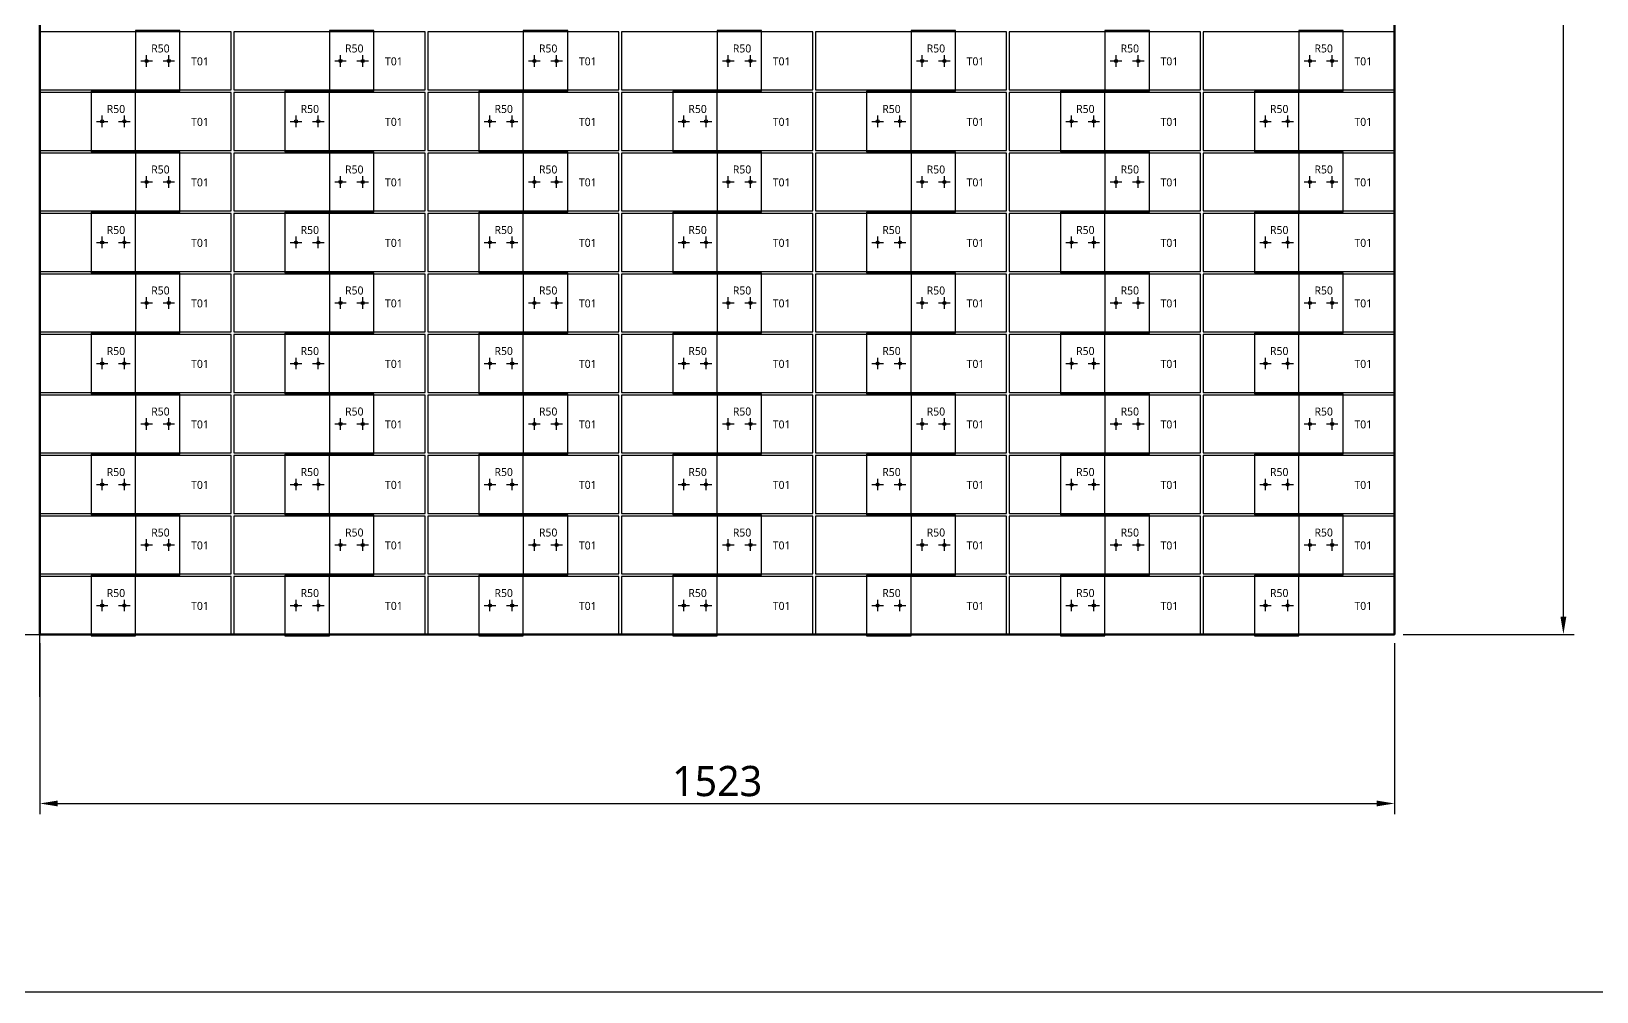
# Model space of a CAD drawing. Header units: millimetres. Extents: x -190 to 7814, y -8114 to 208.
# Drawn here: x 5135 to 6895, y -8114 to -7034 of the extents above; entities that cross this region are included whole.
import ezdxf
from ezdxf.enums import TextEntityAlignment as Align

# ---------------------------------------------------------------- set-up
doc = ezdxf.new("R2010")
doc.units = ezdxf.units.MM
for name, color, linetype in [('BOARD', 7, 'Continuous'), ('BORDER', 7, 'Continuous'), ('DIM', 8, 'Continuous'), ('ORIGIN', 1, 'Continuous'), ('P9_CLIP_R50', 3, 'Continuous'), ('P9_HOLE', 1, 'Continuous'), ('P9_SLIP', 7, 'Continuous'), ('P9_TXT_B', 7, 'Continuous')]:
    doc.layers.add(name, color=color, linetype=linetype)
doc.styles.add('CN', font='msyh.ttc')
doc.dimstyles.new('MM', dxfattribs={"dimtxt": 34, "dimasz": 20, "dimexe": 12, "dimexo": 10, "dimgap": 8, "dimtad": 1, "dimdec": 1, "dimdsep": 46, "dimtxsty": 'CN', "dimcen": 2.5, "dimazin": 3, "dimtfac": 1, "dimtmove": 0, "dimatfit": 3})

msp = doc.modelspace()

# ---------------------------------------------------------------- linework, layer by layer
at = {"layer": 'BOARD', "lineweight": 50}
msp.add_lwpolyline([(5145, -7712), (6668, -7712), (6668, -6219), (5145, -6219)], close=True, dxfattribs=at)
at = {"layer": 'BORDER'}
msp.add_lwpolyline([(-190, -8113.5), (7813.67, -8113.5), (7813.67, 207.69), (-190, 207.69)], close=True, dxfattribs=at)
at = {"layer": 'ORIGIN'}
for p, q in [((5145, -7782), (5145, -7622)), ((5075, -7712), (5235, -7712))]:
    msp.add_line(p, q, dxfattribs=at)
at = {"layer": 'P9_CLIP_R50'}
for points in [[(5252.5, -7101.5), (5302.5, -7101.5), (5302.5, -7033.5), (5252.5, -7033.5)], [(5470.5, -7101.5), (5520.5, -7101.5), (5520.5, -7033.5), (5470.5, -7033.5)], [(5688.5, -7101.5), (5738.5, -7101.5), (5738.5, -7033.5), (5688.5, -7033.5)], [(5906.5, -7101.5), (5956.5, -7101.5), (5956.5, -7033.5), (5906.5, -7033.5)], [(6124.5, -7101.5), (6174.5, -7101.5), (6174.5, -7033.5), (6124.5, -7033.5)], [(6342.5, -7101.5), (6392.5, -7101.5), (6392.5, -7033.5), (6342.5, -7033.5)], [(6560.5, -7101.5), (6610.5, -7101.5), (6610.5, -7033.5), (6560.5, -7033.5)], [(5202.5, -7169.5), (5252.5, -7169.5), (5252.5, -7101.5), (5202.5, -7101.5)], [(5420.5, -7169.5), (5470.5, -7169.5), (5470.5, -7101.5), (5420.5, -7101.5)], [(5638.5, -7169.5), (5688.5, -7169.5), (5688.5, -7101.5), (5638.5, -7101.5)], [(5856.5, -7169.5), (5906.5, -7169.5), (5906.5, -7101.5), (5856.5, -7101.5)], [(6074.5, -7169.5), (6124.5, -7169.5), (6124.5, -7101.5), (6074.5, -7101.5)], [(6292.5, -7169.5), (6342.5, -7169.5), (6342.5, -7101.5), (6292.5, -7101.5)], [(6510.5, -7169.5), (6560.5, -7169.5), (6560.5, -7101.5), (6510.5, -7101.5)], [(5252.5, -7237.5), (5302.5, -7237.5), (5302.5, -7169.5), (5252.5, -7169.5)], [(5470.5, -7237.5), (5520.5, -7237.5), (5520.5, -7169.5), (5470.5, -7169.5)], [(5688.5, -7237.5), (5738.5, -7237.5), (5738.5, -7169.5), (5688.5, -7169.5)], [(5906.5, -7237.5), (5956.5, -7237.5), (5956.5, -7169.5), (5906.5, -7169.5)], [(6124.5, -7237.5), (6174.5, -7237.5), (6174.5, -7169.5), (6124.5, -7169.5)], [(6342.5, -7237.5), (6392.5, -7237.5), (6392.5, -7169.5), (6342.5, -7169.5)], [(6560.5, -7237.5), (6610.5, -7237.5), (6610.5, -7169.5), (6560.5, -7169.5)], [(5202.5, -7305.5), (5252.5, -7305.5), (5252.5, -7237.5), (5202.5, -7237.5)], [(5420.5, -7305.5), (5470.5, -7305.5), (5470.5, -7237.5), (5420.5, -7237.5)], [(5638.5, -7305.5), (5688.5, -7305.5), (5688.5, -7237.5), (5638.5, -7237.5)], [(5856.5, -7305.5), (5906.5, -7305.5), (5906.5, -7237.5), (5856.5, -7237.5)], [(6074.5, -7305.5), (6124.5, -7305.5), (6124.5, -7237.5), (6074.5, -7237.5)], [(6292.5, -7305.5), (6342.5, -7305.5), (6342.5, -7237.5), (6292.5, -7237.5)], [(6510.5, -7305.5), (6560.5, -7305.5), (6560.5, -7237.5), (6510.5, -7237.5)], [(5252.5, -7373.5), (5302.5, -7373.5), (5302.5, -7305.5), (5252.5, -7305.5)], [(5470.5, -7373.5), (5520.5, -7373.5), (5520.5, -7305.5), (5470.5, -7305.5)], [(5688.5, -7373.5), (5738.5, -7373.5), (5738.5, -7305.5), (5688.5, -7305.5)], [(5906.5, -7373.5), (5956.5, -7373.5), (5956.5, -7305.5), (5906.5, -7305.5)], [(6124.5, -7373.5), (6174.5, -7373.5), (6174.5, -7305.5), (6124.5, -7305.5)], [(6342.5, -7373.5), (6392.5, -7373.5), (6392.5, -7305.5), (6342.5, -7305.5)], [(6560.5, -7373.5), (6610.5, -7373.5), (6610.5, -7305.5), (6560.5, -7305.5)], [(5202.5, -7441.5), (5252.5, -7441.5), (5252.5, -7373.5), (5202.5, -7373.5)], [(5420.5, -7441.5), (5470.5, -7441.5), (5470.5, -7373.5), (5420.5, -7373.5)], [(5638.5, -7441.5), (5688.5, -7441.5), (5688.5, -7373.5), (5638.5, -7373.5)], [(5856.5, -7441.5), (5906.5, -7441.5), (5906.5, -7373.5), (5856.5, -7373.5)], [(6074.5, -7441.5), (6124.5, -7441.5), (6124.5, -7373.5), (6074.5, -7373.5)], [(6292.5, -7441.5), (6342.5, -7441.5), (6342.5, -7373.5), (6292.5, -7373.5)], [(6510.5, -7441.5), (6560.5, -7441.5), (6560.5, -7373.5), (6510.5, -7373.5)], [(5252.5, -7509.5), (5302.5, -7509.5), (5302.5, -7441.5), (5252.5, -7441.5)], [(5470.5, -7509.5), (5520.5, -7509.5), (5520.5, -7441.5), (5470.5, -7441.5)], [(5688.5, -7509.5), (5738.5, -7509.5), (5738.5, -7441.5), (5688.5, -7441.5)], [(5906.5, -7509.5), (5956.5, -7509.5), (5956.5, -7441.5), (5906.5, -7441.5)], [(6124.5, -7509.5), (6174.5, -7509.5), (6174.5, -7441.5), (6124.5, -7441.5)], [(6342.5, -7509.5), (6392.5, -7509.5), (6392.5, -7441.5), (6342.5, -7441.5)], [(6560.5, -7509.5), (6610.5, -7509.5), (6610.5, -7441.5), (6560.5, -7441.5)], [(5202.5, -7577.5), (5252.5, -7577.5), (5252.5, -7509.5), (5202.5, -7509.5)], [(5420.5, -7577.5), (5470.5, -7577.5), (5470.5, -7509.5), (5420.5, -7509.5)], [(5638.5, -7577.5), (5688.5, -7577.5), (5688.5, -7509.5), (5638.5, -7509.5)], [(5856.5, -7577.5), (5906.5, -7577.5), (5906.5, -7509.5), (5856.5, -7509.5)], [(6074.5, -7577.5), (6124.5, -7577.5), (6124.5, -7509.5), (6074.5, -7509.5)], [(6292.5, -7577.5), (6342.5, -7577.5), (6342.5, -7509.5), (6292.5, -7509.5)], [(6510.5, -7577.5), (6560.5, -7577.5), (6560.5, -7509.5), (6510.5, -7509.5)], [(5252.5, -7645.5), (5302.5, -7645.5), (5302.5, -7577.5), (5252.5, -7577.5)], [(5470.5, -7645.5), (5520.5, -7645.5), (5520.5, -7577.5), (5470.5, -7577.5)], [(5688.5, -7645.5), (5738.5, -7645.5), (5738.5, -7577.5), (5688.5, -7577.5)], [(5906.5, -7645.5), (5956.5, -7645.5), (5956.5, -7577.5), (5906.5, -7577.5)], [(6124.5, -7645.5), (6174.5, -7645.5), (6174.5, -7577.5), (6124.5, -7577.5)], [(6342.5, -7645.5), (6392.5, -7645.5), (6392.5, -7577.5), (6342.5, -7577.5)], [(6560.5, -7645.5), (6610.5, -7645.5), (6610.5, -7577.5), (6560.5, -7577.5)], [(5202.5, -7713.5), (5252.5, -7713.5), (5252.5, -7645.5), (5202.5, -7645.5)], [(5420.5, -7713.5), (5470.5, -7713.5), (5470.5, -7645.5), (5420.5, -7645.5)], [(5638.5, -7713.5), (5688.5, -7713.5), (5688.5, -7645.5), (5638.5, -7645.5)], [(5856.5, -7713.5), (5906.5, -7713.5), (5906.5, -7645.5), (5856.5, -7645.5)], [(6074.5, -7713.5), (6124.5, -7713.5), (6124.5, -7645.5), (6074.5, -7645.5)], [(6292.5, -7713.5), (6342.5, -7713.5), (6342.5, -7645.5), (6292.5, -7645.5)], [(6510.5, -7713.5), (6560.5, -7713.5), (6560.5, -7645.5), (6510.5, -7645.5)]]:
    msp.add_lwpolyline(points, close=True, dxfattribs=at)
at = {"layer": 'P9_HOLE'}
for p, q in [((5258.5, -7067.5), (5271.5, -7067.5)), ((5265, -7074), (5265, -7061)), ((5283.5, -7067.5), (5296.5, -7067.5)), ((5290, -7074), (5290, -7061)), ((5476.5, -7067.5), (5489.5, -7067.5)), ((5483, -7074), (5483, -7061)), ((5501.5, -7067.5), (5514.5, -7067.5)), ((5508, -7074), (5508, -7061)), ((5694.5, -7067.5), (5707.5, -7067.5)), ((5701, -7074), (5701, -7061)), ((5719.5, -7067.5), (5732.5, -7067.5)), ((5726, -7074), (5726, -7061)), ((5912.5, -7067.5), (5925.5, -7067.5)), ((5919, -7074), (5919, -7061)), ((5937.5, -7067.5), (5950.5, -7067.5)), ((5944, -7074), (5944, -7061)), ((6130.5, -7067.5), (6143.5, -7067.5)), ((6137, -7074), (6137, -7061)), ((6155.5, -7067.5), (6168.5, -7067.5)), ((6162, -7074), (6162, -7061)), ((6348.5, -7067.5), (6361.5, -7067.5)), ((6355, -7074), (6355, -7061)), ((6373.5, -7067.5), (6386.5, -7067.5)), ((6380, -7074), (6380, -7061)), ((6566.5, -7067.5), (6579.5, -7067.5)), ((6573, -7074), (6573, -7061)), ((6591.5, -7067.5), (6604.5, -7067.5)), ((6598, -7074), (6598, -7061)), ((5208.5, -7135.5), (5221.5, -7135.5)), ((5215, -7142), (5215, -7129)), ((5233.5, -7135.5), (5246.5, -7135.5)), ((5240, -7142), (5240, -7129)), ((5426.5, -7135.5), (5439.5, -7135.5)), ((5433, -7142), (5433, -7129)), ((5451.5, -7135.5), (5464.5, -7135.5)), ((5458, -7142), (5458, -7129)), ((5644.5, -7135.5), (5657.5, -7135.5)), ((5651, -7142), (5651, -7129)), ((5669.5, -7135.5), (5682.5, -7135.5)), ((5676, -7142), (5676, -7129)), ((5862.5, -7135.5), (5875.5, -7135.5)), ((5869, -7142), (5869, -7129)), ((5887.5, -7135.5), (5900.5, -7135.5)), ((5894, -7142), (5894, -7129)), ((6080.5, -7135.5), (6093.5, -7135.5)), ((6087, -7142), (6087, -7129)), ((6105.5, -7135.5), (6118.5, -7135.5)), ((6112, -7142), (6112, -7129)), ((6298.5, -7135.5), (6311.5, -7135.5)), ((6305, -7142), (6305, -7129)), ((6323.5, -7135.5), (6336.5, -7135.5)), ((6330, -7142), (6330, -7129)), ((6516.5, -7135.5), (6529.5, -7135.5)), ((6523, -7142), (6523, -7129)), ((6541.5, -7135.5), (6554.5, -7135.5)), ((6548, -7142), (6548, -7129)), ((5265, -7210), (5265, -7197)), ((5290, -7210), (5290, -7197)), ((5483, -7210), (5483, -7197)), ((5508, -7210), (5508, -7197)), ((5701, -7210), (5701, -7197)), ((5726, -7210), (5726, -7197)), ((5919, -7210), (5919, -7197)), ((5944, -7210), (5944, -7197)), ((6137, -7210), (6137, -7197)), ((6162, -7210), (6162, -7197)), ((6355, -7210), (6355, -7197)), ((6380, -7210), (6380, -7197)), ((6573, -7210), (6573, -7197)), ((6598, -7210), (6598, -7197)), ((5258.5, -7203.5), (5271.5, -7203.5)), ((5283.5, -7203.5), (5296.5, -7203.5)), ((5476.5, -7203.5), (5489.5, -7203.5)), ((5501.5, -7203.5), (5514.5, -7203.5)), ((5694.5, -7203.5), (5707.5, -7203.5)), ((5719.5, -7203.5), (5732.5, -7203.5)), ((5912.5, -7203.5), (5925.5, -7203.5)), ((5937.5, -7203.5), (5950.5, -7203.5)), ((6130.5, -7203.5), (6143.5, -7203.5)), ((6155.5, -7203.5), (6168.5, -7203.5)), ((6348.5, -7203.5), (6361.5, -7203.5)), ((6373.5, -7203.5), (6386.5, -7203.5)), ((6566.5, -7203.5), (6579.5, -7203.5)), ((6591.5, -7203.5), (6604.5, -7203.5)), ((5215, -7278), (5215, -7265)), ((5240, -7278), (5240, -7265)), ((5433, -7278), (5433, -7265)), ((5458, -7278), (5458, -7265)), ((5651, -7278), (5651, -7265)), ((5676, -7278), (5676, -7265)), ((5869, -7278), (5869, -7265)), ((5894, -7278), (5894, -7265)), ((6087, -7278), (6087, -7265)), ((6112, -7278), (6112, -7265)), ((6305, -7278), (6305, -7265)), ((6330, -7278), (6330, -7265)), ((6523, -7278), (6523, -7265)), ((6548, -7278), (6548, -7265)), ((5208.5, -7271.5), (5221.5, -7271.5)), ((5233.5, -7271.5), (5246.5, -7271.5)), ((5426.5, -7271.5), (5439.5, -7271.5)), ((5451.5, -7271.5), (5464.5, -7271.5)), ((5644.5, -7271.5), (5657.5, -7271.5)), ((5669.5, -7271.5), (5682.5, -7271.5)), ((5862.5, -7271.5), (5875.5, -7271.5)), ((5887.5, -7271.5), (5900.5, -7271.5)), ((6080.5, -7271.5), (6093.5, -7271.5)), ((6105.5, -7271.5), (6118.5, -7271.5)), ((6298.5, -7271.5), (6311.5, -7271.5)), ((6323.5, -7271.5), (6336.5, -7271.5)), ((6516.5, -7271.5), (6529.5, -7271.5)), ((6541.5, -7271.5), (6554.5, -7271.5)), ((5258.5, -7339.5), (5271.5, -7339.5)), ((5265, -7346), (5265, -7333)), ((5283.5, -7339.5), (5296.5, -7339.5)), ((5290, -7346), (5290, -7333)), ((5476.5, -7339.5), (5489.5, -7339.5)), ((5483, -7346), (5483, -7333)), ((5501.5, -7339.5), (5514.5, -7339.5)), ((5508, -7346), (5508, -7333)), ((5694.5, -7339.5), (5707.5, -7339.5)), ((5701, -7346), (5701, -7333)), ((5719.5, -7339.5), (5732.5, -7339.5)), ((5726, -7346), (5726, -7333)), ((5912.5, -7339.5), (5925.5, -7339.5)), ((5919, -7346), (5919, -7333)), ((5937.5, -7339.5), (5950.5, -7339.5)), ((5944, -7346), (5944, -7333)), ((6130.5, -7339.5), (6143.5, -7339.5)), ((6137, -7346), (6137, -7333)), ((6155.5, -7339.5), (6168.5, -7339.5)), ((6162, -7346), (6162, -7333)), ((6348.5, -7339.5), (6361.5, -7339.5)), ((6355, -7346), (6355, -7333)), ((6373.5, -7339.5), (6386.5, -7339.5)), ((6380, -7346), (6380, -7333)), ((6566.5, -7339.5), (6579.5, -7339.5)), ((6573, -7346), (6573, -7333)), ((6591.5, -7339.5), (6604.5, -7339.5)), ((6598, -7346), (6598, -7333)), ((5208.5, -7407.5), (5221.5, -7407.5)), ((5215, -7414), (5215, -7401)), ((5233.5, -7407.5), (5246.5, -7407.5)), ((5240, -7414), (5240, -7401)), ((5426.5, -7407.5), (5439.5, -7407.5)), ((5433, -7414), (5433, -7401)), ((5451.5, -7407.5), (5464.5, -7407.5)), ((5458, -7414), (5458, -7401)), ((5644.5, -7407.5), (5657.5, -7407.5)), ((5651, -7414), (5651, -7401)), ((5669.5, -7407.5), (5682.5, -7407.5)), ((5676, -7414), (5676, -7401)), ((5862.5, -7407.5), (5875.5, -7407.5)), ((5869, -7414), (5869, -7401)), ((5887.5, -7407.5), (5900.5, -7407.5)), ((5894, -7414), (5894, -7401)), ((6080.5, -7407.5), (6093.5, -7407.5)), ((6087, -7414), (6087, -7401)), ((6105.5, -7407.5), (6118.5, -7407.5)), ((6112, -7414), (6112, -7401)), ((6298.5, -7407.5), (6311.5, -7407.5)), ((6305, -7414), (6305, -7401)), ((6323.5, -7407.5), (6336.5, -7407.5)), ((6330, -7414), (6330, -7401)), ((6516.5, -7407.5), (6529.5, -7407.5)), ((6523, -7414), (6523, -7401)), ((6541.5, -7407.5), (6554.5, -7407.5)), ((6548, -7414), (6548, -7401)), ((5258.5, -7475.5), (5271.5, -7475.5)), ((5265, -7482), (5265, -7469)), ((5283.5, -7475.5), (5296.5, -7475.5)), ((5290, -7482), (5290, -7469)), ((5476.5, -7475.5), (5489.5, -7475.5)), ((5483, -7482), (5483, -7469)), ((5501.5, -7475.5), (5514.5, -7475.5)), ((5508, -7482), (5508, -7469)), ((5694.5, -7475.5), (5707.5, -7475.5)), ((5701, -7482), (5701, -7469)), ((5719.5, -7475.5), (5732.5, -7475.5)), ((5726, -7482), (5726, -7469)), ((5912.5, -7475.5), (5925.5, -7475.5)), ((5919, -7482), (5919, -7469)), ((5937.5, -7475.5), (5950.5, -7475.5)), ((5944, -7482), (5944, -7469)), ((6130.5, -7475.5), (6143.5, -7475.5)), ((6137, -7482), (6137, -7469)), ((6155.5, -7475.5), (6168.5, -7475.5)), ((6162, -7482), (6162, -7469)), ((6348.5, -7475.5), (6361.5, -7475.5)), ((6355, -7482), (6355, -7469)), ((6373.5, -7475.5), (6386.5, -7475.5)), ((6380, -7482), (6380, -7469)), ((6566.5, -7475.5), (6579.5, -7475.5)), ((6573, -7482), (6573, -7469)), ((6591.5, -7475.5), (6604.5, -7475.5)), ((6598, -7482), (6598, -7469)), ((5208.5, -7543.5), (5221.5, -7543.5)), ((5215, -7550), (5215, -7537)), ((5233.5, -7543.5), (5246.5, -7543.5)), ((5240, -7550), (5240, -7537)), ((5426.5, -7543.5), (5439.5, -7543.5)), ((5433, -7550), (5433, -7537)), ((5451.5, -7543.5), (5464.5, -7543.5)), ((5458, -7550), (5458, -7537)), ((5644.5, -7543.5), (5657.5, -7543.5)), ((5651, -7550), (5651, -7537)), ((5669.5, -7543.5), (5682.5, -7543.5)), ((5676, -7550), (5676, -7537)), ((5862.5, -7543.5), (5875.5, -7543.5)), ((5869, -7550), (5869, -7537)), ((5887.5, -7543.5), (5900.5, -7543.5)), ((5894, -7550), (5894, -7537)), ((6080.5, -7543.5), (6093.5, -7543.5)), ((6087, -7550), (6087, -7537)), ((6105.5, -7543.5), (6118.5, -7543.5)), ((6112, -7550), (6112, -7537)), ((6298.5, -7543.5), (6311.5, -7543.5)), ((6305, -7550), (6305, -7537)), ((6323.5, -7543.5), (6336.5, -7543.5)), ((6330, -7550), (6330, -7537)), ((6516.5, -7543.5), (6529.5, -7543.5)), ((6523, -7550), (6523, -7537)), ((6541.5, -7543.5), (6554.5, -7543.5)), ((6548, -7550), (6548, -7537)), ((5258.5, -7611.5), (5271.5, -7611.5)), ((5265, -7618), (5265, -7605)), ((5283.5, -7611.5), (5296.5, -7611.5)), ((5290, -7618), (5290, -7605)), ((5476.5, -7611.5), (5489.5, -7611.5)), ((5483, -7618), (5483, -7605)), ((5501.5, -7611.5), (5514.5, -7611.5)), ((5508, -7618), (5508, -7605)), ((5694.5, -7611.5), (5707.5, -7611.5)), ((5701, -7618), (5701, -7605)), ((5719.5, -7611.5), (5732.5, -7611.5)), ((5726, -7618), (5726, -7605)), ((5912.5, -7611.5), (5925.5, -7611.5)), ((5919, -7618), (5919, -7605)), ((5937.5, -7611.5), (5950.5, -7611.5)), ((5944, -7618), (5944, -7605)), ((6130.5, -7611.5), (6143.5, -7611.5)), ((6137, -7618), (6137, -7605)), ((6155.5, -7611.5), (6168.5, -7611.5)), ((6162, -7618), (6162, -7605)), ((6348.5, -7611.5), (6361.5, -7611.5)), ((6355, -7618), (6355, -7605)), ((6373.5, -7611.5), (6386.5, -7611.5)), ((6380, -7618), (6380, -7605)), ((6566.5, -7611.5), (6579.5, -7611.5)), ((6573, -7618), (6573, -7605)), ((6591.5, -7611.5), (6604.5, -7611.5)), ((6598, -7618), (6598, -7605)), ((5215, -7686), (5215, -7673)), ((5240, -7686), (5240, -7673)), ((5433, -7686), (5433, -7673)), ((5458, -7686), (5458, -7673)), ((5651, -7686), (5651, -7673)), ((5676, -7686), (5676, -7673)), ((5869, -7686), (5869, -7673)), ((5894, -7686), (5894, -7673)), ((6087, -7686), (6087, -7673)), ((6112, -7686), (6112, -7673)), ((6305, -7686), (6305, -7673)), ((6330, -7686), (6330, -7673)), ((6523, -7686), (6523, -7673)), ((6548, -7686), (6548, -7673)), ((5208.5, -7679.5), (5221.5, -7679.5)), ((5233.5, -7679.5), (5246.5, -7679.5)), ((5426.5, -7679.5), (5439.5, -7679.5)), ((5451.5, -7679.5), (5464.5, -7679.5)), ((5644.5, -7679.5), (5657.5, -7679.5)), ((5669.5, -7679.5), (5682.5, -7679.5)), ((5862.5, -7679.5), (5875.5, -7679.5)), ((5887.5, -7679.5), (5900.5, -7679.5)), ((6080.5, -7679.5), (6093.5, -7679.5)), ((6105.5, -7679.5), (6118.5, -7679.5)), ((6298.5, -7679.5), (6311.5, -7679.5)), ((6323.5, -7679.5), (6336.5, -7679.5)), ((6516.5, -7679.5), (6529.5, -7679.5)), ((6541.5, -7679.5), (6554.5, -7679.5))]:
    msp.add_line(p, q, dxfattribs=at)
for centre in [(5265, -7067.5), (5290, -7067.5), (5483, -7067.5), (5508, -7067.5), (5701, -7067.5), (5726, -7067.5), (5919, -7067.5), (5944, -7067.5), (6137, -7067.5), (6162, -7067.5), (6355, -7067.5), (6380, -7067.5), (6573, -7067.5), (6598, -7067.5), (5215, -7135.5), (5240, -7135.5), (5433, -7135.5), (5458, -7135.5), (5651, -7135.5), (5676, -7135.5), (5869, -7135.5), (5894, -7135.5), (6087, -7135.5), (6112, -7135.5), (6305, -7135.5), (6330, -7135.5), (6523, -7135.5), (6548, -7135.5), (5265, -7203.5), (5290, -7203.5), (5483, -7203.5), (5508, -7203.5), (5701, -7203.5), (5726, -7203.5), (5919, -7203.5), (5944, -7203.5), (6137, -7203.5), (6162, -7203.5), (6355, -7203.5), (6380, -7203.5), (6573, -7203.5), (6598, -7203.5), (5215, -7271.5), (5240, -7271.5), (5433, -7271.5), (5458, -7271.5), (5651, -7271.5), (5676, -7271.5), (5869, -7271.5), (5894, -7271.5), (6087, -7271.5), (6112, -7271.5), (6305, -7271.5), (6330, -7271.5), (6523, -7271.5), (6548, -7271.5), (5265, -7339.5), (5290, -7339.5), (5483, -7339.5), (5508, -7339.5), (5701, -7339.5), (5726, -7339.5), (5919, -7339.5), (5944, -7339.5), (6137, -7339.5), (6162, -7339.5), (6355, -7339.5), (6380, -7339.5), (6573, -7339.5), (6598, -7339.5), (5215, -7407.5), (5240, -7407.5), (5433, -7407.5), (5458, -7407.5), (5651, -7407.5), (5676, -7407.5), (5869, -7407.5), (5894, -7407.5), (6087, -7407.5), (6112, -7407.5), (6305, -7407.5), (6330, -7407.5), (6523, -7407.5), (6548, -7407.5), (5265, -7475.5), (5290, -7475.5), (5483, -7475.5), (5508, -7475.5), (5701, -7475.5), (5726, -7475.5), (5919, -7475.5), (5944, -7475.5), (6137, -7475.5), (6162, -7475.5), (6355, -7475.5), (6380, -7475.5), (6573, -7475.5), (6598, -7475.5), (5215, -7543.5), (5240, -7543.5), (5433, -7543.5), (5458, -7543.5), (5651, -7543.5), (5676, -7543.5), (5869, -7543.5), (5894, -7543.5), (6087, -7543.5), (6112, -7543.5), (6305, -7543.5), (6330, -7543.5), (6523, -7543.5), (6548, -7543.5), (5265, -7611.5), (5290, -7611.5), (5483, -7611.5), (5508, -7611.5), (5701, -7611.5), (5726, -7611.5), (5919, -7611.5), (5944, -7611.5), (6137, -7611.5), (6162, -7611.5), (6355, -7611.5), (6380, -7611.5), (6573, -7611.5), (6598, -7611.5), (5215, -7679.5), (5240, -7679.5), (5433, -7679.5), (5458, -7679.5), (5651, -7679.5), (5676, -7679.5), (5869, -7679.5), (5894, -7679.5), (6087, -7679.5), (6112, -7679.5), (6305, -7679.5), (6330, -7679.5), (6523, -7679.5), (6548, -7679.5)]:
    msp.add_circle(centre, 1.75, dxfattribs=at)
at = {"layer": 'P9_SLIP'}
for points in [[(5145, -7100), (5360, -7100), (5360, -7035), (5145, -7035)], [(5363, -7100), (5578, -7100), (5578, -7035), (5363, -7035)], [(5581, -7100), (5796, -7100), (5796, -7035), (5581, -7035)], [(5799, -7100), (6014, -7100), (6014, -7035), (5799, -7035)], [(6017, -7100), (6232, -7100), (6232, -7035), (6017, -7035)], [(6235, -7100), (6450, -7100), (6450, -7035), (6235, -7035)], [(6453, -7100), (6668, -7100), (6668, -7035), (6453, -7035)], [(5145, -7168), (5360, -7168), (5360, -7103), (5145, -7103)], [(5363, -7168), (5578, -7168), (5578, -7103), (5363, -7103)], [(5581, -7168), (5796, -7168), (5796, -7103), (5581, -7103)], [(5799, -7168), (6014, -7168), (6014, -7103), (5799, -7103)], [(6017, -7168), (6232, -7168), (6232, -7103), (6017, -7103)], [(6235, -7168), (6450, -7168), (6450, -7103), (6235, -7103)], [(6453, -7168), (6668, -7168), (6668, -7103), (6453, -7103)], [(5145, -7236), (5360, -7236), (5360, -7171), (5145, -7171)], [(5363, -7236), (5578, -7236), (5578, -7171), (5363, -7171)], [(5581, -7236), (5796, -7236), (5796, -7171), (5581, -7171)], [(5799, -7236), (6014, -7236), (6014, -7171), (5799, -7171)], [(6017, -7236), (6232, -7236), (6232, -7171), (6017, -7171)], [(6235, -7236), (6450, -7236), (6450, -7171), (6235, -7171)], [(6453, -7236), (6668, -7236), (6668, -7171), (6453, -7171)], [(5145, -7304), (5360, -7304), (5360, -7239), (5145, -7239)], [(5363, -7304), (5578, -7304), (5578, -7239), (5363, -7239)], [(5581, -7304), (5796, -7304), (5796, -7239), (5581, -7239)], [(5799, -7304), (6014, -7304), (6014, -7239), (5799, -7239)], [(6017, -7304), (6232, -7304), (6232, -7239), (6017, -7239)], [(6235, -7304), (6450, -7304), (6450, -7239), (6235, -7239)], [(6453, -7304), (6668, -7304), (6668, -7239), (6453, -7239)], [(5145, -7372), (5360, -7372), (5360, -7307), (5145, -7307)], [(5363, -7372), (5578, -7372), (5578, -7307), (5363, -7307)], [(5581, -7372), (5796, -7372), (5796, -7307), (5581, -7307)], [(5799, -7372), (6014, -7372), (6014, -7307), (5799, -7307)], [(6017, -7372), (6232, -7372), (6232, -7307), (6017, -7307)], [(6235, -7372), (6450, -7372), (6450, -7307), (6235, -7307)], [(6453, -7372), (6668, -7372), (6668, -7307), (6453, -7307)], [(5145, -7440), (5360, -7440), (5360, -7375), (5145, -7375)], [(5363, -7440), (5578, -7440), (5578, -7375), (5363, -7375)], [(5581, -7440), (5796, -7440), (5796, -7375), (5581, -7375)], [(5799, -7440), (6014, -7440), (6014, -7375), (5799, -7375)], [(6017, -7440), (6232, -7440), (6232, -7375), (6017, -7375)], [(6235, -7440), (6450, -7440), (6450, -7375), (6235, -7375)], [(6453, -7440), (6668, -7440), (6668, -7375), (6453, -7375)], [(5145, -7508), (5360, -7508), (5360, -7443), (5145, -7443)], [(5363, -7508), (5578, -7508), (5578, -7443), (5363, -7443)], [(5581, -7508), (5796, -7508), (5796, -7443), (5581, -7443)], [(5799, -7508), (6014, -7508), (6014, -7443), (5799, -7443)], [(6017, -7508), (6232, -7508), (6232, -7443), (6017, -7443)], [(6235, -7508), (6450, -7508), (6450, -7443), (6235, -7443)], [(6453, -7508), (6668, -7508), (6668, -7443), (6453, -7443)], [(5145, -7576), (5360, -7576), (5360, -7511), (5145, -7511)], [(5363, -7576), (5578, -7576), (5578, -7511), (5363, -7511)], [(5581, -7576), (5796, -7576), (5796, -7511), (5581, -7511)], [(5799, -7576), (6014, -7576), (6014, -7511), (5799, -7511)], [(6017, -7576), (6232, -7576), (6232, -7511), (6017, -7511)], [(6235, -7576), (6450, -7576), (6450, -7511), (6235, -7511)], [(6453, -7576), (6668, -7576), (6668, -7511), (6453, -7511)], [(5145, -7644), (5360, -7644), (5360, -7579), (5145, -7579)], [(5363, -7644), (5578, -7644), (5578, -7579), (5363, -7579)], [(5581, -7644), (5796, -7644), (5796, -7579), (5581, -7579)], [(5799, -7644), (6014, -7644), (6014, -7579), (5799, -7579)], [(6017, -7644), (6232, -7644), (6232, -7579), (6017, -7579)], [(6235, -7644), (6450, -7644), (6450, -7579), (6235, -7579)], [(6453, -7644), (6668, -7644), (6668, -7579), (6453, -7579)], [(5145, -7712), (5360, -7712), (5360, -7647), (5145, -7647)], [(5363, -7712), (5578, -7712), (5578, -7647), (5363, -7647)], [(5581, -7712), (5796, -7712), (5796, -7647), (5581, -7647)], [(5799, -7712), (6014, -7712), (6014, -7647), (5799, -7647)], [(6017, -7712), (6232, -7712), (6232, -7647), (6017, -7647)], [(6235, -7712), (6450, -7712), (6450, -7647), (6235, -7647)], [(6453, -7712), (6668, -7712), (6668, -7647), (6453, -7647)]]:
    msp.add_lwpolyline(points, close=True, dxfattribs=at)

# ---------------------------------------------------------------- texts
at = {"layer": 'P9_CLIP_R50', "style": 'CN'}
for p in [(5280.5, -7053.5), (5498.5, -7053.5), (5716.5, -7053.5), (5934.5, -7053.5), (6152.5, -7053.5), (6370.5, -7053.5), (6588.5, -7053.5), (5230.5, -7121.5), (5448.5, -7121.5), (5666.5, -7121.5), (5884.5, -7121.5), (6102.5, -7121.5), (6320.5, -7121.5), (6538.5, -7121.5), (5280.5, -7189.5), (5498.5, -7189.5), (5716.5, -7189.5), (5934.5, -7189.5), (6152.5, -7189.5), (6370.5, -7189.5), (6588.5, -7189.5), (5230.5, -7257.5), (5448.5, -7257.5), (5666.5, -7257.5), (5884.5, -7257.5), (6102.5, -7257.5), (6320.5, -7257.5), (6538.5, -7257.5), (5280.5, -7325.5), (5498.5, -7325.5), (5716.5, -7325.5), (5934.5, -7325.5), (6152.5, -7325.5), (6370.5, -7325.5), (6588.5, -7325.5), (5230.5, -7393.5), (5448.5, -7393.5), (5666.5, -7393.5), (5884.5, -7393.5), (6102.5, -7393.5), (6320.5, -7393.5), (6538.5, -7393.5), (5280.5, -7461.5), (5498.5, -7461.5), (5716.5, -7461.5), (5934.5, -7461.5), (6152.5, -7461.5), (6370.5, -7461.5), (6588.5, -7461.5), (5230.5, -7529.5), (5448.5, -7529.5), (5666.5, -7529.5), (5884.5, -7529.5), (6102.5, -7529.5), (6320.5, -7529.5), (6538.5, -7529.5), (5280.5, -7597.5), (5498.5, -7597.5), (5716.5, -7597.5), (5934.5, -7597.5), (6152.5, -7597.5), (6370.5, -7597.5), (6588.5, -7597.5), (5230.5, -7665.5), (5448.5, -7665.5), (5666.5, -7665.5), (5884.5, -7665.5), (6102.5, -7665.5), (6320.5, -7665.5), (6538.5, -7665.5)]:
    msp.add_text('R50', height=9, dxfattribs=at).set_placement(p, align=Align.MIDDLE_CENTER)
at = {"layer": 'P9_TXT_B', "style": 'CN'}
for p in [(5325, -7068), (5543, -7068), (5761, -7068), (5979, -7068), (6197, -7068), (6415, -7068), (6633, -7068), (5325, -7136), (5543, -7136), (5761, -7136), (5979, -7136), (6197, -7136), (6415, -7136), (6633, -7136), (5325, -7204), (5543, -7204), (5761, -7204), (5979, -7204), (6197, -7204), (6415, -7204), (6633, -7204), (5325, -7272), (5543, -7272), (5761, -7272), (5979, -7272), (6197, -7272), (6415, -7272), (6633, -7272), (5325, -7340), (5543, -7340), (5761, -7340), (5979, -7340), (6197, -7340), (6415, -7340), (6633, -7340), (5325, -7408), (5543, -7408), (5761, -7408), (5979, -7408), (6197, -7408), (6415, -7408), (6633, -7408), (5325, -7476), (5543, -7476), (5761, -7476), (5979, -7476), (6197, -7476), (6415, -7476), (6633, -7476), (5325, -7544), (5543, -7544), (5761, -7544), (5979, -7544), (6197, -7544), (6415, -7544), (6633, -7544), (5325, -7612), (5543, -7612), (5761, -7612), (5979, -7612), (6197, -7612), (6415, -7612), (6633, -7612), (5325, -7680), (5543, -7680), (5761, -7680), (5979, -7680), (6197, -7680), (6415, -7680), (6633, -7680)]:
    msp.add_text('T01', height=9, dxfattribs=at).set_placement(p, align=Align.MIDDLE_CENTER)

# ---------------------------------------------------------------- dimensions: what is measured, and where the dimension line sits
at = {"layer": 'DIM'}
msp.add_linear_dim(base=(6858, -7712), p1=(6668, -7712), p2=(6668, -6219), angle=90, dimstyle='MM', dxfattribs=at).render()
msp.add_linear_dim(base=(5145, -7902), p1=(5145, -7712), p2=(6668, -7712), dimstyle='MM', dxfattribs=at).render()

doc.saveas('drawing.dxf')
